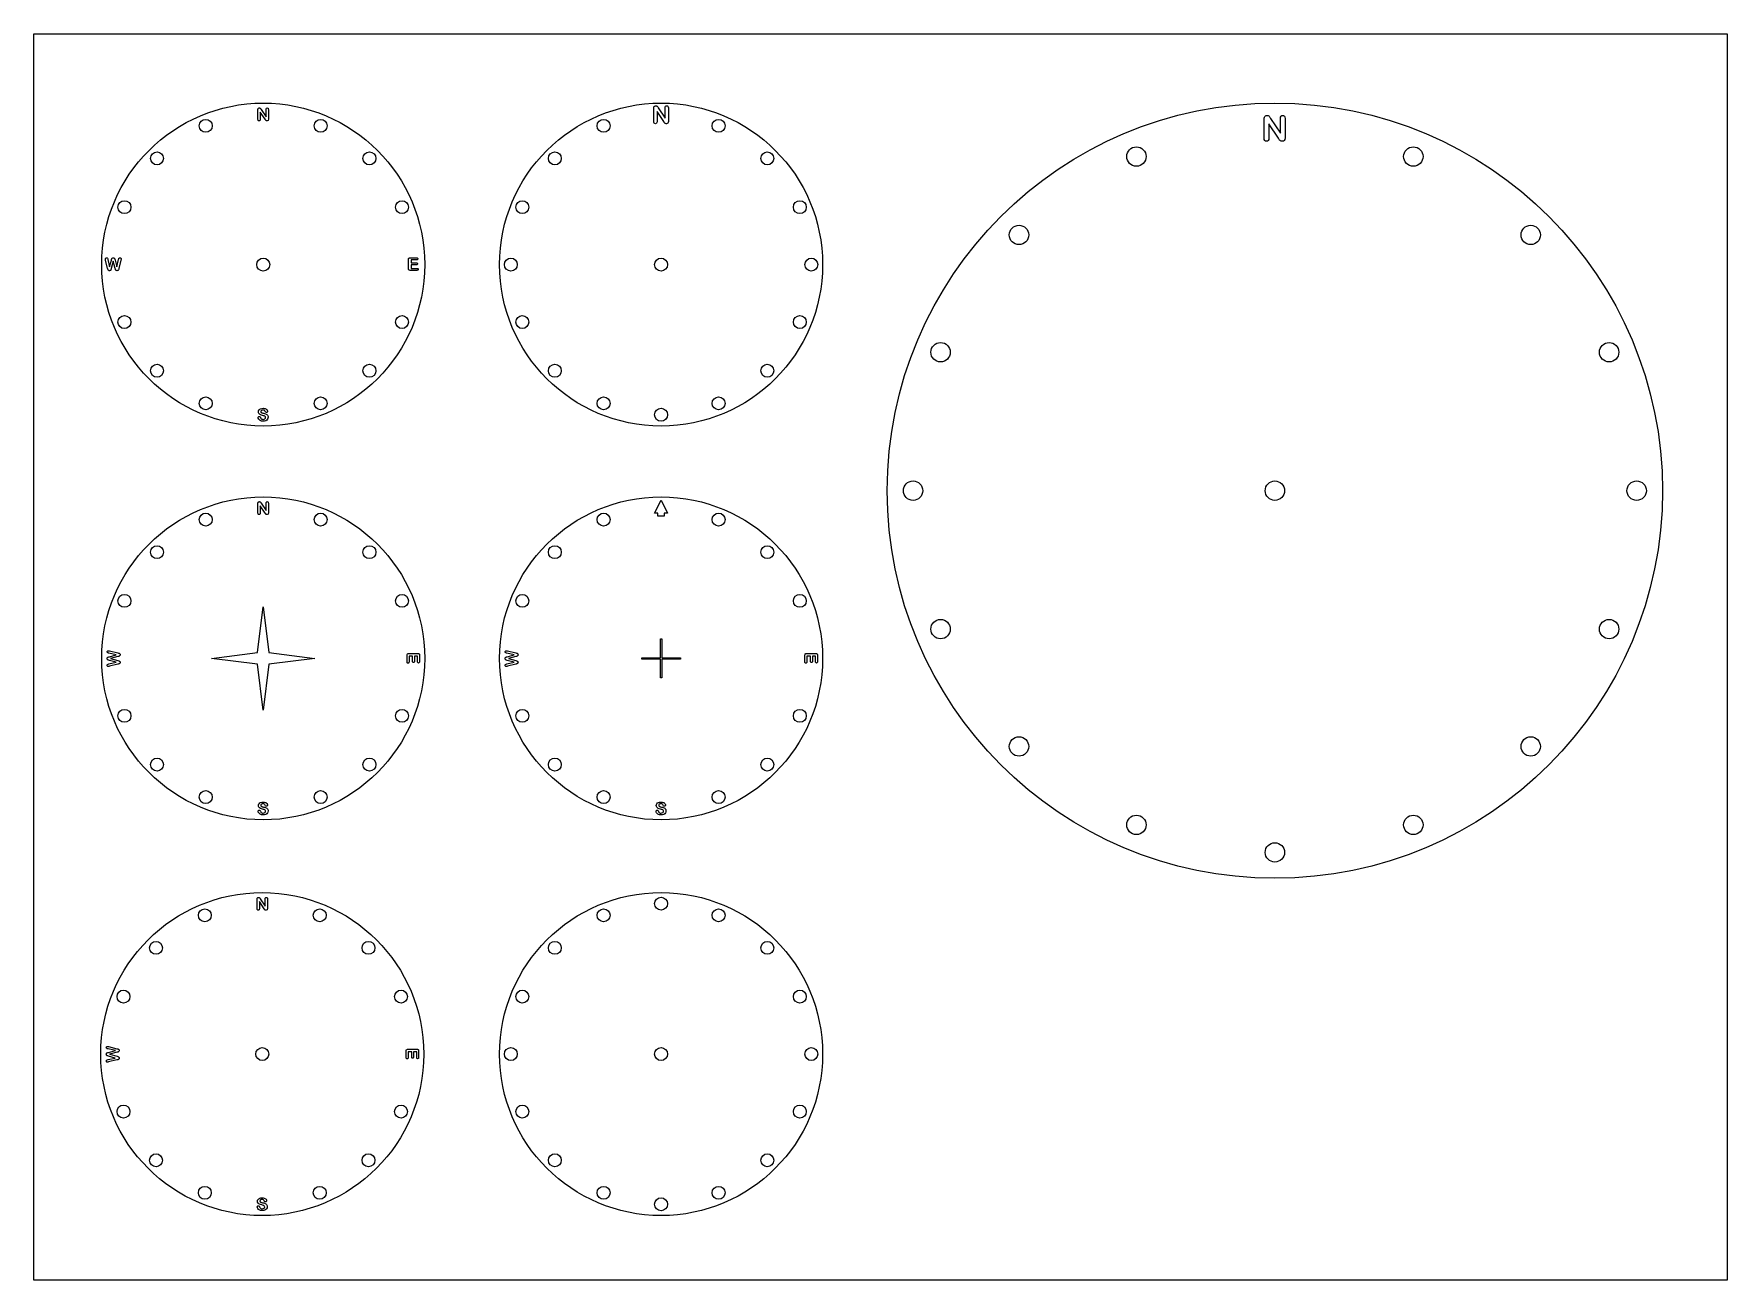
# Model space of a CAD drawing. Header units: millimetres. Extents: x 0 to 262, y -193 to 0.
import ezdxf

# ---------------------------------------------------------------- set-up
doc = ezdxf.new("R2010")
doc.units = ezdxf.units.MM
doc.header["$MEASUREMENT"] = 0
for name, color, linetype, lineweight in [('CADRE', 7, 'Continuous', 0), ('DECOUPE', 7, 'Continuous', 0), ('GRAVURE 0.2mm', 7, 'Continuous', 0)]:
    doc.layers.add(name, color=color, linetype=linetype, lineweight=lineweight)

msp = doc.modelspace()

# ---------------------------------------------------------------- linework, layer by layer
at = {"layer": 'CADRE', "color": 18, "lineweight": 9, "true_color": 0x000000}
msp.add_lwpolyline([(262.08, -192.94), (0, -192.94), (0, 0), (262.08, 0)], close=True, dxfattribs=at)
at = {"layer": 'DECOUPE', "color": 18, "lineweight": 9, "true_color": 0x000000}
for centre, radius in [((35.5, -35.72), 25), ((97.08, -35.72), 25), ((192.08, -70.72), 60), ((35.5, -96.68), 25), ((97.08, -96.68), 25), ((35.35, -157.94), 25), ((97.08, -157.94), 25)]:
    msp.add_circle(centre, radius, dxfattribs=at)
at = {"layer": 'GRAVURE 0.2mm', "color": 18, "lineweight": 9, "true_color": 0x000000}
for p, q in [((34.68, -13.24), (34.68, -11.75)), ((35.78, -13.23), (35.05, -12.11)), ((35.05, -12.11), (35.05, -13.24)), ((35.19, -11.7), (35.94, -12.84)), ((35.94, -12.84), (35.94, -11.69)), ((36.3, -11.69), (36.3, -13.21)), ((95.94, -13.6), (95.94, -11.52)), ((96.46, -12.02), (96.46, -13.6)), ((97.49, -13.59), (96.46, -12.02)), ((96.65, -11.45), (97.71, -13.04)), ((97.71, -13.04), (97.71, -11.43)), ((98.21, -11.43), (98.21, -13.56)), ((191.42, -13.1), (192.93, -15.38)), ((192.93, -15.38), (192.93, -13.08)), ((193.65, -13.08), (193.65, -16.12)), ((190.41, -16.18), (190.41, -13.2)), ((192.62, -16.17), (191.15, -13.91)), ((191.15, -13.91), (191.15, -16.18)), ((11.42, -36.32), (11.1, -35.02)), ((11.46, -34.93), (11.72, -36.06)), ((11.72, -36.06), (12, -35.01)), ((12.29, -35.17), (11.98, -36.33)), ((12.6, -36.33), (12.29, -35.17)), ((12.58, -35.01), (12.86, -36.06)), ((12.86, -36.06), (13.12, -34.93)), ((13.48, -35.02), (13.16, -36.32)), ((57.99, -36.37), (57.99, -34.92)), ((58.23, -34.68), (59.26, -34.68)), ((59.29, -36.61), (58.23, -36.61)), ((59.26, -34.98), (58.38, -34.98)), ((58.38, -34.98), (58.38, -35.46)), ((58.38, -35.46), (59.19, -35.46)), ((59.19, -35.75), (58.38, -35.75)), ((58.38, -35.75), (58.38, -36.3)), ((58.38, -36.3), (59.29, -36.3)), ((96.08, -74.18), (97.08, -72.18)), ((97.08, -72.18), (98.08, -74.18)), ((96.58, -74.18), (96.08, -74.18)), ((96.58, -74.68), (96.58, -74.18)), ((97.58, -74.68), (96.58, -74.68)), ((98.08, -74.18), (97.58, -74.18)), ((97.58, -74.18), (97.58, -74.68)), ((34.61, -95.79), (35.5, -88.68)), ((35.5, -88.68), (36.39, -95.79)), ((96.98, -96.58), (96.98, -93.68)), ((96.98, -93.68), (97.18, -93.68)), ((97.18, -93.68), (97.18, -96.58)), ((12.75, -96.14), (11.62, -95.89)), ((11.69, -96.42), (12.75, -96.14)), ((11.71, -95.52), (13.01, -95.85)), ((13.02, -96.4), (11.86, -96.71)), ((11.86, -96.71), (13.02, -97.03)), ((27.5, -96.68), (34.61, -95.79)), ((34.61, -97.57), (27.5, -96.68)), ((36.39, -95.79), (43.5, -96.68)), ((43.5, -96.68), (36.39, -97.57)), ((74.34, -96.14), (73.21, -95.89)), ((73.28, -96.42), (74.34, -96.14)), ((73.29, -95.52), (74.59, -95.85)), ((74.6, -96.4), (73.44, -96.71)), ((73.44, -96.71), (74.6, -97.03)), ((94.08, -96.68), (94.08, -96.58)), ((94.08, -96.58), (96.98, -96.58)), ((94.08, -96.78), (94.08, -96.68)), ((96.98, -96.78), (94.08, -96.78)), ((96.98, -99.68), (96.98, -96.78)), ((97.18, -96.58), (100.08, -96.58)), ((100.08, -96.78), (97.18, -96.78)), ((97.18, -96.78), (97.18, -99.68)), ((100.08, -96.58), (100.08, -96.78)), ((119.34, -97.24), (119.34, -96.18)), ((119.58, -95.94), (121.04, -95.94)), ((120.2, -96.33), (119.65, -96.33)), ((119.65, -96.33), (119.65, -97.24)), ((120.2, -97.14), (120.2, -96.33)), ((120.97, -96.33), (120.5, -96.33)), ((120.5, -96.33), (120.5, -97.14)), ((120.97, -97.21), (120.97, -96.33)), ((121.28, -96.18), (121.28, -97.21)), ((11.62, -97.54), (12.75, -97.29)), ((12.75, -97.29), (11.69, -97)), ((13, -97.58), (11.7, -97.9)), ((35.5, -104.68), (34.61, -97.57)), ((36.39, -97.57), (35.5, -104.68)), ((73.2, -97.54), (74.33, -97.29)), ((74.33, -97.29), (73.28, -97)), ((74.59, -97.58), (73.29, -97.9)), ((97.18, -99.68), (96.98, -99.68)), ((34.54, -135.46), (34.54, -133.97)), ((35.64, -135.45), (34.9, -134.32)), ((34.9, -134.32), (34.9, -135.46)), ((35.04, -133.92), (35.79, -135.06)), ((35.79, -135.06), (35.8, -133.91)), ((36.16, -133.91), (36.16, -135.43)), ((12.61, -157.4), (11.48, -157.15)), ((11.56, -156.78), (12.86, -157.11)), ((57.85, -157.2), (59.31, -157.2)), ((11.48, -158.8), (12.6, -158.55)), ((11.55, -157.69), (12.61, -157.4)), ((12.6, -158.55), (11.55, -158.27)), ((12.86, -158.84), (11.56, -159.16)), ((12.87, -157.66), (11.71, -157.97)), ((11.71, -157.97), (12.87, -158.29)), ((57.61, -158.5), (57.61, -157.44)), ((58.48, -157.59), (57.93, -157.59)), ((57.93, -157.59), (57.93, -158.5)), ((58.48, -158.4), (58.48, -157.59)), ((59.25, -157.59), (58.77, -157.59)), ((58.77, -157.59), (58.77, -158.4)), ((59.25, -158.47), (59.25, -157.59)), ((59.55, -157.44), (59.55, -158.47))]:
    msp.add_line(p, q, dxfattribs=at)
for centre, radius in [((26.6, -14.24), 1), ((44.39, -14.24), 1), ((88.18, -14.24), 1), ((105.98, -14.24), 1), ((19.06, -19.28), 1), ((51.94, -19.28), 1), ((80.64, -19.28), 1), ((113.52, -19.28), 1), ((170.65, -18.99), 1.5), ((213.51, -18.99), 1.5), ((14.02, -26.83), 1), ((56.98, -26.83), 1), ((75.6, -26.83), 1), ((118.56, -26.83), 1), ((152.48, -31.13), 1.5), ((231.68, -31.13), 1.5), ((35.5, -35.72), 1), ((73.83, -35.72), 1), ((97.08, -35.72), 1), ((120.33, -35.72), 1), ((14.02, -44.62), 1), ((56.98, -44.62), 1), ((75.6, -44.62), 1), ((118.56, -44.62), 1), ((140.34, -49.29), 1.5), ((243.82, -49.29), 1.5), ((19.06, -52.16), 1), ((51.94, -52.16), 1), ((80.64, -52.16), 1), ((113.52, -52.16), 1), ((26.6, -57.2), 1), ((44.39, -57.2), 1), ((88.18, -57.2), 1), ((105.98, -57.2), 1), ((97.08, -58.97), 1), ((136.08, -70.72), 1.5), ((192.08, -70.72), 1.5), ((248.08, -70.72), 1.5), ((26.6, -75.2), 1), ((44.39, -75.2), 1), ((88.18, -75.2), 1), ((105.98, -75.2), 1), ((19.06, -80.24), 1), ((51.94, -80.24), 1), ((80.64, -80.24), 1), ((113.52, -80.24), 1), ((14.02, -87.78), 1), ((56.98, -87.78), 1), ((75.6, -87.78), 1), ((118.56, -87.78), 1), ((140.34, -92.15), 1.5), ((243.82, -92.15), 1.5), ((14.02, -105.58), 1), ((56.98, -105.58), 1), ((75.6, -105.58), 1), ((118.56, -105.58), 1), ((152.48, -110.32), 1.5), ((231.68, -110.32), 1.5), ((19.06, -113.12), 1), ((51.94, -113.12), 1), ((80.64, -113.12), 1), ((113.52, -113.12), 1), ((26.6, -118.16), 1), ((44.39, -118.16), 1), ((88.18, -118.16), 1), ((105.98, -118.16), 1), ((170.65, -122.46), 1.5), ((213.51, -122.46), 1.5), ((192.08, -126.72), 1.5), ((97.08, -134.65), 1), ((26.46, -136.46), 1), ((44.25, -136.46), 1), ((88.18, -136.46), 1), ((105.98, -136.46), 1), ((18.91, -141.5), 1), ((51.79, -141.5), 1), ((80.64, -141.5), 1), ((113.52, -141.5), 1), ((13.87, -149.04), 1), ((56.83, -149.04), 1), ((75.6, -149.04), 1), ((118.56, -149.04), 1), ((35.35, -157.94), 1), ((73.83, -157.94), 1), ((97.08, -157.94), 1), ((120.33, -157.94), 1), ((13.87, -166.84), 1), ((56.83, -166.84), 1), ((75.6, -166.84), 1), ((118.56, -166.84), 1), ((18.91, -174.38), 1), ((51.79, -174.38), 1), ((80.64, -174.38), 1), ((113.52, -174.38), 1), ((26.46, -179.42), 1), ((44.25, -179.42), 1), ((88.18, -179.42), 1), ((97.08, -181.19), 1), ((105.98, -179.42), 1)]:
    msp.add_circle(centre, radius, dxfattribs=at)
for points in [[(34.68, -11.75), (34.68, -11.69), (34.69, -11.64), (34.7, -11.6)], [(34.7, -11.6), (34.72, -11.56), (34.75, -11.53), (34.79, -11.5)], [(34.79, -11.5), (34.82, -11.48), (34.87, -11.47), (34.91, -11.47)], [(34.91, -11.47), (34.95, -11.47), (34.98, -11.47), (35, -11.48)], [(35, -11.48), (35.03, -11.49), (35.05, -11.51), (35.07, -11.53)], [(35.07, -11.53), (35.09, -11.55), (35.11, -11.57), (35.12, -11.6)], [(35.12, -11.6), (35.14, -11.63), (35.17, -11.67), (35.19, -11.7)], [(35.94, -11.69), (35.94, -11.62), (35.96, -11.56), (35.99, -11.52)], [(35.99, -11.52), (36.02, -11.48), (36.06, -11.47), (36.12, -11.47)], [(36.12, -11.47), (36.17, -11.47), (36.22, -11.48), (36.25, -11.52)], [(36.25, -11.52), (36.28, -11.56), (36.3, -11.62), (36.3, -11.69)], [(95.94, -11.52), (95.94, -11.43), (95.95, -11.36), (95.97, -11.31)], [(95.97, -11.31), (96, -11.25), (96.04, -11.21), (96.09, -11.17)], [(96.09, -11.17), (96.14, -11.14), (96.2, -11.12), (96.27, -11.12)], [(96.27, -11.12), (96.31, -11.12), (96.36, -11.13), (96.39, -11.14)], [(96.39, -11.14), (96.43, -11.16), (96.46, -11.18), (96.48, -11.21)], [(96.48, -11.21), (96.51, -11.23), (96.54, -11.27), (96.56, -11.31)], [(96.56, -11.31), (96.59, -11.35), (96.62, -11.4), (96.65, -11.45)], [(97.71, -11.43), (97.71, -11.33), (97.73, -11.25), (97.77, -11.2)], [(97.77, -11.2), (97.82, -11.14), (97.88, -11.12), (97.96, -11.12)], [(97.96, -11.12), (98.03, -11.12), (98.1, -11.14), (98.14, -11.2)], [(98.14, -11.2), (98.19, -11.25), (98.21, -11.33), (98.21, -11.43)], [(190.41, -13.2), (190.41, -13.07), (190.43, -12.97), (190.46, -12.9)], [(190.46, -12.9), (190.49, -12.82), (190.54, -12.75), (190.62, -12.71)], [(190.62, -12.71), (190.7, -12.65), (190.78, -12.63), (190.87, -12.63)], [(190.87, -12.63), (190.94, -12.63), (191, -12.64), (191.05, -12.66)], [(191.05, -12.66), (191.1, -12.69), (191.15, -12.72), (191.18, -12.76)], [(191.18, -12.76), (191.22, -12.79), (191.26, -12.84), (191.3, -12.91)], [(191.3, -12.91), (191.34, -12.97), (191.38, -13.03), (191.42, -13.1)], [(192.93, -13.08), (192.93, -12.93), (192.96, -12.82), (193.03, -12.74)], [(193.03, -12.74), (193.09, -12.67), (193.18, -12.63), (193.29, -12.63)], [(193.29, -12.63), (193.4, -12.63), (193.49, -12.67), (193.55, -12.74)], [(193.55, -12.74), (193.62, -12.82), (193.65, -12.93), (193.65, -13.08)], [(34.73, -13.41), (34.7, -13.37), (34.68, -13.31), (34.68, -13.24)], [(34.86, -13.47), (34.81, -13.47), (34.76, -13.45), (34.73, -13.41)], [(35, -13.41), (34.96, -13.45), (34.92, -13.47), (34.86, -13.47)], [(35.05, -13.24), (35.05, -13.32), (35.03, -13.37), (35, -13.41)], [(35.85, -13.33), (35.82, -13.3), (35.8, -13.27), (35.78, -13.23)], [(35.91, -13.4), (35.89, -13.38), (35.87, -13.35), (35.85, -13.33)], [(35.99, -13.45), (35.97, -13.44), (35.94, -13.42), (35.91, -13.4)], [(36.09, -13.47), (36.05, -13.47), (36.02, -13.46), (35.99, -13.45)], [(36.3, -13.21), (36.3, -13.38), (36.23, -13.47), (36.09, -13.47)], [(96.01, -13.84), (95.97, -13.78), (95.94, -13.71), (95.94, -13.6)], [(96.2, -13.92), (96.12, -13.92), (96.06, -13.89), (96.01, -13.84)], [(96.39, -13.84), (96.34, -13.89), (96.28, -13.92), (96.2, -13.92)], [(96.46, -13.6), (96.46, -13.71), (96.43, -13.79), (96.39, -13.84)], [(97.58, -13.72), (97.55, -13.68), (97.52, -13.64), (97.49, -13.59)], [(97.67, -13.83), (97.64, -13.8), (97.6, -13.76), (97.58, -13.72)], [(97.78, -13.9), (97.74, -13.88), (97.71, -13.86), (97.67, -13.83)], [(97.91, -13.92), (97.87, -13.92), (97.82, -13.91), (97.78, -13.9)], [(98.21, -13.56), (98.21, -13.8), (98.11, -13.92), (97.91, -13.92)], [(190.51, -16.52), (190.45, -16.44), (190.41, -16.33), (190.41, -16.18)], [(190.78, -16.63), (190.67, -16.63), (190.58, -16.59), (190.51, -16.52)], [(191.04, -16.52), (190.98, -16.59), (190.89, -16.63), (190.78, -16.63)], [(191.15, -16.18), (191.15, -16.33), (191.11, -16.44), (191.04, -16.52)], [(192.74, -16.35), (192.7, -16.29), (192.66, -16.23), (192.62, -16.17)], [(192.88, -16.5), (192.83, -16.46), (192.79, -16.41), (192.74, -16.35)], [(193.04, -16.6), (192.98, -16.58), (192.93, -16.55), (192.88, -16.5)], [(193.23, -16.63), (193.16, -16.63), (193.1, -16.62), (193.04, -16.6)], [(193.65, -16.12), (193.65, -16.46), (193.51, -16.63), (193.23, -16.63)], [(11.07, -34.84), (11.07, -34.79), (11.09, -34.75), (11.12, -34.72)], [(11.1, -35.02), (11.08, -34.94), (11.07, -34.88), (11.07, -34.84)], [(11.12, -34.72), (11.16, -34.68), (11.2, -34.67), (11.25, -34.67)], [(11.25, -34.67), (11.33, -34.67), (11.37, -34.69), (11.4, -34.73)], [(11.4, -34.73), (11.42, -34.78), (11.44, -34.85), (11.46, -34.93)], [(11.45, -36.45), (11.44, -36.4), (11.43, -36.36), (11.42, -36.32)], [(11.5, -36.56), (11.48, -36.53), (11.47, -36.49), (11.45, -36.45)], [(11.58, -36.64), (11.55, -36.62), (11.52, -36.59), (11.5, -36.56)], [(11.7, -36.67), (11.65, -36.67), (11.61, -36.66), (11.58, -36.64)], [(11.84, -36.62), (11.8, -36.65), (11.76, -36.67), (11.7, -36.67)], [(11.92, -36.52), (11.9, -36.56), (11.88, -36.59), (11.84, -36.62)], [(11.98, -36.33), (11.95, -36.42), (11.93, -36.48), (11.92, -36.52)], [(12, -35.01), (12.02, -34.92), (12.04, -34.86), (12.06, -34.82)], [(12.06, -34.82), (12.07, -34.78), (12.1, -34.74), (12.14, -34.71)], [(12.14, -34.71), (12.18, -34.68), (12.23, -34.67), (12.29, -34.67)], [(12.29, -34.67), (12.36, -34.67), (12.41, -34.68), (12.45, -34.71)], [(12.45, -34.71), (12.48, -34.75), (12.51, -34.78), (12.52, -34.82)], [(12.52, -34.82), (12.54, -34.86), (12.55, -34.92), (12.58, -35.01)], [(12.66, -36.52), (12.65, -36.48), (12.63, -36.42), (12.6, -36.33)], [(12.74, -36.62), (12.7, -36.59), (12.68, -36.56), (12.66, -36.52)], [(12.88, -36.67), (12.82, -36.67), (12.78, -36.65), (12.74, -36.62)], [(13.03, -36.62), (13, -36.65), (12.95, -36.67), (12.88, -36.67)], [(13.1, -36.51), (13.09, -36.55), (13.06, -36.59), (13.03, -36.62)], [(13.16, -36.32), (13.14, -36.41), (13.12, -36.47), (13.1, -36.51)], [(13.12, -34.93), (13.13, -34.87), (13.14, -34.83), (13.15, -34.79)], [(13.15, -34.79), (13.16, -34.76), (13.18, -34.73), (13.21, -34.71)], [(13.21, -34.71), (13.24, -34.68), (13.28, -34.67), (13.33, -34.67)], [(13.33, -34.67), (13.38, -34.67), (13.42, -34.68), (13.46, -34.72)], [(13.46, -34.72), (13.49, -34.75), (13.51, -34.79), (13.51, -34.84)], [(13.51, -34.84), (13.51, -34.88), (13.5, -34.94), (13.48, -35.02)], [(57.99, -34.92), (57.99, -34.86), (57.99, -34.82), (58.01, -34.78)], [(58.04, -36.56), (58, -36.52), (57.99, -36.46), (57.99, -36.37)], [(58.01, -34.78), (58.03, -34.75), (58.05, -34.72), (58.09, -34.71)], [(58.23, -36.61), (58.14, -36.61), (58.08, -36.6), (58.04, -36.56)], [(58.09, -34.71), (58.13, -34.69), (58.17, -34.68), (58.23, -34.68)], [(59.19, -35.46), (59.25, -35.46), (59.29, -35.47), (59.32, -35.5)], [(59.33, -35.71), (59.3, -35.74), (59.25, -35.75), (59.19, -35.75)], [(59.26, -34.68), (59.32, -34.68), (59.37, -34.69), (59.4, -34.72)], [(59.4, -34.94), (59.37, -34.97), (59.32, -34.98), (59.26, -34.98)], [(59.29, -36.3), (59.35, -36.3), (59.4, -36.32), (59.43, -36.35)], [(59.43, -36.57), (59.4, -36.6), (59.35, -36.61), (59.29, -36.61)], [(59.32, -35.5), (59.35, -35.52), (59.37, -35.56), (59.37, -35.6)], [(59.37, -35.6), (59.37, -35.65), (59.35, -35.68), (59.33, -35.71)], [(59.4, -34.72), (59.43, -34.75), (59.45, -34.79), (59.45, -34.83)], [(59.45, -34.83), (59.45, -34.88), (59.43, -34.91), (59.4, -34.94)], [(59.43, -36.35), (59.46, -36.37), (59.48, -36.41), (59.48, -36.46)], [(59.48, -36.46), (59.48, -36.51), (59.46, -36.54), (59.43, -36.57)], [(34.72, -59.4), (34.72, -59.35), (34.74, -59.31), (34.77, -59.28)], [(34.8, -59.65), (34.75, -59.56), (34.72, -59.48), (34.72, -59.4)], [(34.76, -58.51), (34.76, -58.4), (34.79, -58.31), (34.85, -58.22)], [(34.84, -58.79), (34.79, -58.71), (34.76, -58.62), (34.76, -58.51)], [(34.77, -59.28), (34.8, -59.24), (34.85, -59.22), (34.9, -59.22)], [(35.02, -59.86), (34.93, -59.81), (34.86, -59.74), (34.8, -59.65)], [(35.06, -58.97), (34.97, -58.92), (34.9, -58.86), (34.84, -58.79)], [(34.85, -58.22), (34.9, -58.14), (34.99, -58.08), (35.1, -58.03)], [(34.9, -59.22), (34.94, -59.22), (34.97, -59.24), (35, -59.26)], [(35, -59.26), (35.03, -59.29), (35.06, -59.33), (35.08, -59.38)], [(35.49, -59.97), (35.3, -59.97), (35.14, -59.93), (35.02, -59.86)], [(35.41, -59.08), (35.27, -59.05), (35.16, -59.01), (35.06, -58.97)], [(35.08, -59.38), (35.1, -59.44), (35.13, -59.49), (35.15, -59.54)], [(35.1, -58.03), (35.21, -57.99), (35.34, -57.97), (35.49, -57.97)], [(35.21, -58.31), (35.15, -58.36), (35.12, -58.41), (35.12, -58.47)], [(35.12, -58.47), (35.12, -58.51), (35.13, -58.54), (35.15, -58.57)], [(35.15, -58.57), (35.17, -58.6), (35.2, -58.62), (35.24, -58.64)], [(35.15, -59.54), (35.18, -59.58), (35.22, -59.61), (35.28, -59.64)], [(35.46, -58.24), (35.36, -58.24), (35.28, -58.27), (35.21, -58.31)], [(35.24, -58.64), (35.28, -58.66), (35.31, -58.68), (35.35, -58.69)], [(35.28, -59.64), (35.33, -59.66), (35.4, -59.68), (35.48, -59.68)], [(35.35, -58.69), (35.39, -58.7), (35.45, -58.72), (35.54, -58.74)], [(35.66, -59.15), (35.6, -59.13), (35.52, -59.1), (35.41, -59.08)], [(35.7, -58.31), (35.65, -58.26), (35.57, -58.24), (35.46, -58.24)], [(35.48, -59.68), (35.6, -59.68), (35.69, -59.65), (35.76, -59.6)], [(35.49, -57.97), (35.6, -57.97), (35.71, -57.98), (35.79, -58.01)], [(35.9, -59.89), (35.79, -59.94), (35.65, -59.97), (35.49, -59.97)], [(35.54, -58.74), (35.65, -58.77), (35.75, -58.79), (35.84, -58.83)], [(35.81, -59.24), (35.77, -59.2), (35.72, -59.17), (35.66, -59.15)], [(35.82, -58.48), (35.79, -58.4), (35.75, -58.35), (35.7, -58.31)], [(35.76, -59.6), (35.84, -59.54), (35.87, -59.48), (35.87, -59.39)], [(35.79, -58.01), (35.88, -58.04), (35.95, -58.08), (36.01, -58.13)], [(35.87, -59.39), (35.87, -59.33), (35.85, -59.28), (35.81, -59.24)], [(35.9, -58.59), (35.88, -58.56), (35.85, -58.53), (35.82, -58.48)], [(35.84, -58.83), (35.92, -58.86), (36, -58.89), (36.06, -58.94)], [(36, -58.62), (35.96, -58.62), (35.92, -58.61), (35.9, -58.59)], [(36.17, -59.67), (36.11, -59.76), (36.02, -59.83), (35.9, -59.89)], [(36.12, -58.56), (36.09, -58.6), (36.05, -58.62), (36, -58.62)], [(36.01, -58.13), (36.07, -58.18), (36.11, -58.23), (36.13, -58.28)], [(36.06, -58.94), (36.12, -58.98), (36.17, -59.04), (36.21, -59.11)], [(36.17, -58.44), (36.17, -58.48), (36.16, -58.53), (36.12, -58.56)], [(36.13, -58.28), (36.16, -58.33), (36.17, -58.39), (36.17, -58.44)], [(36.26, -59.35), (36.26, -59.47), (36.23, -59.57), (36.17, -59.67)], [(36.21, -59.11), (36.24, -59.17), (36.26, -59.25), (36.26, -59.35)], [(11.39, -95.79), (11.37, -95.77), (11.35, -95.73), (11.35, -95.68)], [(11.35, -96.71), (11.35, -96.64), (11.37, -96.59), (11.4, -96.56)], [(11.4, -96.87), (11.37, -96.83), (11.35, -96.78), (11.35, -96.71)], [(11.35, -95.68), (11.35, -95.63), (11.37, -95.58), (11.41, -95.55)], [(11.48, -95.85), (11.45, -95.84), (11.42, -95.82), (11.39, -95.79)], [(11.4, -96.56), (11.43, -96.52), (11.47, -96.5), (11.51, -96.48)], [(11.51, -96.95), (11.47, -96.93), (11.43, -96.9), (11.4, -96.87)], [(11.41, -95.55), (11.44, -95.51), (11.48, -95.49), (11.53, -95.49)], [(11.62, -95.89), (11.56, -95.87), (11.52, -95.86), (11.48, -95.85)], [(11.51, -96.48), (11.54, -96.47), (11.61, -96.45), (11.69, -96.42)], [(11.69, -97), (11.61, -96.98), (11.55, -96.96), (11.51, -96.95)], [(11.53, -95.49), (11.57, -95.49), (11.63, -95.5), (11.71, -95.52)], [(13.01, -95.85), (13.1, -95.87), (13.16, -95.89), (13.2, -95.9)], [(13.21, -96.34), (13.17, -96.36), (13.11, -96.38), (13.02, -96.4)], [(13.2, -95.9), (13.24, -95.92), (13.28, -95.94), (13.31, -95.98)], [(13.31, -96.27), (13.28, -96.3), (13.25, -96.33), (13.21, -96.34)], [(13.31, -95.98), (13.34, -96.01), (13.35, -96.06), (13.35, -96.12)], [(13.35, -96.12), (13.35, -96.18), (13.34, -96.23), (13.31, -96.27)], [(72.94, -95.68), (72.94, -95.63), (72.96, -95.58), (72.99, -95.55)], [(72.98, -95.79), (72.95, -95.77), (72.94, -95.73), (72.94, -95.68)], [(72.94, -96.71), (72.94, -96.64), (72.95, -96.59), (72.99, -96.56)], [(72.98, -96.87), (72.95, -96.83), (72.94, -96.78), (72.94, -96.71)], [(73.07, -95.85), (73.03, -95.84), (73, -95.82), (72.98, -95.79)], [(73.09, -96.95), (73.05, -96.93), (73.01, -96.9), (72.98, -96.87)], [(72.99, -95.55), (73.02, -95.51), (73.07, -95.49), (73.12, -95.49)], [(72.99, -96.56), (73.02, -96.52), (73.05, -96.5), (73.09, -96.48)], [(73.21, -95.89), (73.15, -95.87), (73.1, -95.86), (73.07, -95.85)], [(73.09, -96.48), (73.13, -96.47), (73.19, -96.45), (73.28, -96.42)], [(73.28, -97), (73.2, -96.98), (73.13, -96.96), (73.09, -96.95)], [(73.12, -95.49), (73.15, -95.49), (73.21, -95.5), (73.29, -95.52)], [(74.59, -95.85), (74.68, -95.87), (74.74, -95.89), (74.79, -95.9)], [(74.79, -96.34), (74.75, -96.36), (74.69, -96.38), (74.6, -96.4)], [(74.79, -95.9), (74.83, -95.92), (74.86, -95.94), (74.89, -95.98)], [(74.89, -96.27), (74.86, -96.3), (74.83, -96.33), (74.79, -96.34)], [(74.89, -95.98), (74.92, -96.01), (74.94, -96.06), (74.94, -96.12)], [(74.94, -96.12), (74.94, -96.18), (74.92, -96.23), (74.89, -96.27)], [(119.34, -96.18), (119.34, -96.09), (119.36, -96.03), (119.4, -95.99)], [(119.4, -95.99), (119.44, -95.96), (119.5, -95.94), (119.58, -95.94)], [(121.04, -95.94), (121.09, -95.94), (121.14, -95.95), (121.17, -95.96)], [(121.17, -95.96), (121.21, -95.98), (121.24, -96.01), (121.25, -96.04)], [(121.25, -96.04), (121.27, -96.08), (121.28, -96.12), (121.28, -96.18)], [(11.35, -97.75), (11.35, -97.68), (11.37, -97.63), (11.42, -97.61)], [(11.4, -97.88), (11.37, -97.84), (11.35, -97.8), (11.35, -97.75)], [(11.53, -97.93), (11.48, -97.93), (11.44, -97.91), (11.4, -97.88)], [(11.42, -97.61), (11.47, -97.58), (11.53, -97.56), (11.62, -97.54)], [(11.7, -97.9), (11.63, -97.92), (11.57, -97.93), (11.53, -97.93)], [(13.13, -97.55), (13.09, -97.56), (13.04, -97.57), (13, -97.58)], [(13.02, -97.03), (13.1, -97.05), (13.17, -97.07), (13.2, -97.09)], [(13.25, -97.5), (13.22, -97.52), (13.18, -97.54), (13.13, -97.55)], [(13.2, -97.09), (13.24, -97.1), (13.28, -97.13), (13.31, -97.16)], [(13.32, -97.43), (13.31, -97.46), (13.28, -97.48), (13.25, -97.5)], [(13.31, -97.16), (13.34, -97.2), (13.35, -97.25), (13.35, -97.31)], [(13.35, -97.31), (13.35, -97.36), (13.34, -97.4), (13.32, -97.43)], [(72.94, -97.75), (72.94, -97.68), (72.96, -97.63), (73, -97.61)], [(72.99, -97.88), (72.95, -97.84), (72.94, -97.8), (72.94, -97.75)], [(73.11, -97.93), (73.06, -97.93), (73.02, -97.91), (72.99, -97.88)], [(73, -97.61), (73.05, -97.58), (73.12, -97.56), (73.2, -97.54)], [(73.29, -97.9), (73.21, -97.92), (73.15, -97.93), (73.11, -97.93)], [(74.72, -97.55), (74.67, -97.56), (74.63, -97.57), (74.59, -97.58)], [(74.6, -97.03), (74.69, -97.05), (74.75, -97.07), (74.79, -97.09)], [(74.83, -97.5), (74.8, -97.52), (74.76, -97.54), (74.72, -97.55)], [(74.79, -97.09), (74.83, -97.1), (74.86, -97.13), (74.89, -97.16)], [(74.91, -97.43), (74.89, -97.46), (74.87, -97.48), (74.83, -97.5)], [(74.89, -97.16), (74.92, -97.2), (74.94, -97.25), (74.94, -97.31)], [(74.94, -97.31), (74.94, -97.36), (74.93, -97.4), (74.91, -97.43)], [(119.38, -97.38), (119.36, -97.35), (119.34, -97.3), (119.34, -97.24)], [(119.5, -97.43), (119.45, -97.43), (119.41, -97.41), (119.38, -97.38)], [(119.61, -97.38), (119.58, -97.41), (119.54, -97.43), (119.5, -97.43)], [(119.65, -97.24), (119.65, -97.3), (119.64, -97.35), (119.61, -97.38)], [(120.24, -97.28), (120.22, -97.25), (120.2, -97.2), (120.2, -97.14)], [(120.35, -97.32), (120.31, -97.32), (120.27, -97.31), (120.24, -97.28)], [(120.46, -97.28), (120.43, -97.31), (120.4, -97.32), (120.35, -97.32)], [(120.5, -97.14), (120.5, -97.2), (120.49, -97.25), (120.46, -97.28)], [(121.01, -97.35), (120.99, -97.32), (120.97, -97.28), (120.97, -97.21)], [(121.13, -97.4), (121.08, -97.4), (121.04, -97.38), (121.01, -97.35)], [(121.23, -97.35), (121.21, -97.38), (121.17, -97.4), (121.13, -97.4)], [(121.28, -97.21), (121.28, -97.28), (121.26, -97.32), (121.23, -97.35)], [(34.72, -120.35), (34.72, -120.3), (34.74, -120.26), (34.77, -120.23)], [(34.8, -120.61), (34.75, -120.52), (34.72, -120.43), (34.72, -120.35)], [(34.76, -119.46), (34.76, -119.36), (34.79, -119.26), (34.85, -119.18)], [(34.84, -119.74), (34.79, -119.67), (34.76, -119.57), (34.76, -119.46)], [(34.77, -120.23), (34.8, -120.2), (34.85, -120.18), (34.9, -120.18)], [(35.06, -119.92), (34.97, -119.88), (34.9, -119.82), (34.84, -119.74)], [(34.85, -119.18), (34.9, -119.1), (34.99, -119.03), (35.1, -118.99)], [(34.9, -120.18), (34.94, -120.18), (34.97, -120.19), (35, -120.22)], [(35, -120.22), (35.03, -120.25), (35.06, -120.28), (35.08, -120.34)], [(35.41, -120.03), (35.27, -120), (35.16, -119.96), (35.06, -119.92)], [(35.08, -120.34), (35.1, -120.4), (35.13, -120.45), (35.15, -120.49)], [(35.1, -118.99), (35.21, -118.94), (35.34, -118.92), (35.49, -118.92)], [(35.21, -119.27), (35.15, -119.31), (35.12, -119.36), (35.12, -119.43)], [(35.12, -119.43), (35.12, -119.46), (35.13, -119.5), (35.15, -119.53)], [(35.15, -119.53), (35.17, -119.55), (35.2, -119.58), (35.24, -119.6)], [(35.15, -120.49), (35.18, -120.53), (35.22, -120.57), (35.28, -120.59)], [(35.46, -119.2), (35.36, -119.2), (35.28, -119.22), (35.21, -119.27)], [(35.24, -119.6), (35.28, -119.62), (35.31, -119.63), (35.35, -119.65)], [(35.35, -119.65), (35.39, -119.66), (35.45, -119.67), (35.54, -119.7)], [(35.66, -120.1), (35.6, -120.08), (35.52, -120.06), (35.41, -120.03)], [(35.7, -119.26), (35.65, -119.22), (35.57, -119.2), (35.46, -119.2)], [(35.48, -120.63), (35.6, -120.63), (35.69, -120.61), (35.76, -120.55)], [(35.49, -118.92), (35.6, -118.92), (35.71, -118.94), (35.79, -118.97)], [(35.54, -119.7), (35.65, -119.72), (35.75, -119.75), (35.84, -119.78)], [(35.81, -120.19), (35.77, -120.15), (35.72, -120.12), (35.66, -120.1)], [(35.82, -119.43), (35.79, -119.36), (35.75, -119.3), (35.7, -119.26)], [(35.76, -120.55), (35.84, -120.5), (35.87, -120.43), (35.87, -120.35)], [(35.79, -118.97), (35.88, -118.99), (35.95, -119.03), (36.01, -119.08)], [(35.87, -120.35), (35.87, -120.29), (35.85, -120.23), (35.81, -120.19)], [(35.9, -119.54), (35.88, -119.52), (35.85, -119.48), (35.82, -119.43)], [(35.84, -119.78), (35.92, -119.81), (36, -119.85), (36.06, -119.89)], [(36, -119.58), (35.96, -119.58), (35.92, -119.56), (35.9, -119.54)], [(36.12, -119.52), (36.09, -119.56), (36.05, -119.58), (36, -119.58)], [(36.01, -119.08), (36.07, -119.13), (36.11, -119.18), (36.13, -119.24)], [(36.06, -119.89), (36.12, -119.94), (36.17, -119.99), (36.21, -120.06)], [(36.17, -119.39), (36.17, -119.44), (36.16, -119.48), (36.12, -119.52)], [(36.13, -119.24), (36.16, -119.29), (36.17, -119.34), (36.17, -119.39)], [(36.26, -120.31), (36.26, -120.42), (36.23, -120.53), (36.17, -120.62)], [(36.21, -120.06), (36.24, -120.13), (36.26, -120.21), (36.26, -120.31)], [(96.31, -120.35), (96.31, -120.3), (96.32, -120.26), (96.35, -120.23)], [(96.39, -120.61), (96.33, -120.52), (96.31, -120.43), (96.31, -120.35)], [(96.34, -119.46), (96.34, -119.36), (96.37, -119.26), (96.43, -119.18)], [(96.42, -119.74), (96.37, -119.67), (96.34, -119.57), (96.34, -119.46)], [(96.35, -120.23), (96.39, -120.2), (96.43, -120.18), (96.48, -120.18)], [(96.65, -119.92), (96.55, -119.88), (96.48, -119.82), (96.42, -119.74)], [(96.43, -119.18), (96.49, -119.1), (96.57, -119.03), (96.68, -118.99)], [(96.48, -120.18), (96.52, -120.18), (96.56, -120.19), (96.59, -120.22)], [(96.59, -120.22), (96.61, -120.25), (96.64, -120.28), (96.66, -120.34)], [(97, -120.03), (96.86, -120), (96.74, -119.96), (96.65, -119.92)], [(96.66, -120.34), (96.68, -120.4), (96.71, -120.45), (96.74, -120.49)], [(96.68, -118.99), (96.79, -118.94), (96.92, -118.92), (97.07, -118.92)], [(96.8, -119.27), (96.74, -119.31), (96.71, -119.36), (96.71, -119.43)], [(96.71, -119.43), (96.71, -119.46), (96.72, -119.5), (96.74, -119.53)], [(96.74, -119.53), (96.76, -119.55), (96.79, -119.58), (96.82, -119.6)], [(96.74, -120.49), (96.77, -120.53), (96.81, -120.57), (96.86, -120.59)], [(97.04, -119.2), (96.94, -119.2), (96.86, -119.22), (96.8, -119.27)], [(96.82, -119.6), (96.86, -119.62), (96.9, -119.63), (96.94, -119.65)], [(96.94, -119.65), (96.97, -119.66), (97.04, -119.67), (97.12, -119.7)], [(97.25, -120.1), (97.18, -120.08), (97.1, -120.06), (97, -120.03)], [(97.28, -119.26), (97.23, -119.22), (97.15, -119.2), (97.04, -119.2)], [(97.06, -120.63), (97.18, -120.63), (97.27, -120.61), (97.35, -120.55)], [(97.07, -118.92), (97.19, -118.92), (97.29, -118.94), (97.38, -118.97)], [(97.12, -119.7), (97.23, -119.72), (97.33, -119.75), (97.42, -119.78)], [(97.4, -120.19), (97.36, -120.15), (97.31, -120.12), (97.25, -120.1)], [(97.41, -119.43), (97.37, -119.36), (97.33, -119.3), (97.28, -119.26)], [(97.35, -120.55), (97.42, -120.5), (97.46, -120.43), (97.46, -120.35)], [(97.38, -118.97), (97.46, -118.99), (97.54, -119.03), (97.59, -119.08)], [(97.46, -120.35), (97.46, -120.29), (97.44, -120.23), (97.4, -120.19)], [(97.48, -119.54), (97.46, -119.52), (97.43, -119.48), (97.41, -119.43)], [(97.42, -119.78), (97.51, -119.81), (97.58, -119.85), (97.64, -119.89)], [(97.59, -119.58), (97.54, -119.58), (97.51, -119.56), (97.48, -119.54)], [(97.59, -119.08), (97.65, -119.13), (97.69, -119.18), (97.72, -119.24)], [(97.71, -119.52), (97.68, -119.56), (97.63, -119.58), (97.59, -119.58)], [(97.64, -119.89), (97.71, -119.94), (97.76, -119.99), (97.79, -120.06)], [(97.76, -119.39), (97.76, -119.44), (97.74, -119.48), (97.71, -119.52)], [(97.72, -119.24), (97.75, -119.29), (97.76, -119.34), (97.76, -119.39)], [(97.84, -120.31), (97.84, -120.42), (97.81, -120.53), (97.75, -120.62)], [(97.79, -120.06), (97.83, -120.13), (97.84, -120.21), (97.84, -120.31)], [(35.02, -120.81), (34.93, -120.76), (34.86, -120.69), (34.8, -120.61)], [(35.49, -120.92), (35.3, -120.92), (35.14, -120.88), (35.02, -120.81)], [(35.28, -120.59), (35.33, -120.62), (35.4, -120.63), (35.48, -120.63)], [(35.9, -120.84), (35.79, -120.89), (35.65, -120.92), (35.49, -120.92)], [(36.17, -120.62), (36.11, -120.72), (36.02, -120.79), (35.9, -120.84)], [(96.6, -120.81), (96.51, -120.76), (96.44, -120.69), (96.39, -120.61)], [(97.07, -120.92), (96.88, -120.92), (96.73, -120.88), (96.6, -120.81)], [(96.86, -120.59), (96.91, -120.62), (96.98, -120.63), (97.06, -120.63)], [(97.49, -120.84), (97.37, -120.89), (97.23, -120.92), (97.07, -120.92)], [(97.75, -120.62), (97.69, -120.72), (97.6, -120.79), (97.49, -120.84)], [(34.54, -133.97), (34.54, -133.9), (34.54, -133.85), (34.56, -133.82)], [(34.59, -135.63), (34.55, -135.59), (34.54, -135.53), (34.54, -135.46)], [(34.56, -133.82), (34.57, -133.78), (34.6, -133.74), (34.64, -133.72)], [(34.72, -135.68), (34.66, -135.68), (34.62, -135.66), (34.59, -135.63)], [(34.64, -133.72), (34.68, -133.69), (34.72, -133.68), (34.77, -133.68)], [(34.85, -135.63), (34.82, -135.66), (34.77, -135.68), (34.72, -135.68)], [(34.77, -133.68), (34.8, -133.68), (34.83, -133.69), (34.86, -133.7)], [(34.9, -135.46), (34.9, -135.53), (34.89, -135.59), (34.85, -135.63)], [(34.86, -133.7), (34.88, -133.71), (34.9, -133.73), (34.92, -133.75)], [(34.92, -133.75), (34.94, -133.76), (34.96, -133.79), (34.98, -133.82)], [(34.98, -133.82), (35, -133.85), (35.02, -133.88), (35.04, -133.92)], [(35.7, -135.54), (35.68, -135.51), (35.66, -135.48), (35.64, -135.45)], [(35.77, -135.62), (35.75, -135.6), (35.72, -135.57), (35.7, -135.54)], [(35.85, -135.67), (35.82, -135.66), (35.79, -135.64), (35.77, -135.62)], [(35.8, -133.91), (35.8, -133.83), (35.81, -133.78), (35.84, -133.74)], [(35.84, -133.74), (35.88, -133.7), (35.92, -133.68), (35.97, -133.68)], [(35.94, -135.68), (35.91, -135.68), (35.88, -135.68), (35.85, -135.67)], [(36.16, -135.43), (36.16, -135.6), (36.08, -135.68), (35.94, -135.68)], [(35.97, -133.68), (36.03, -133.68), (36.07, -133.7), (36.11, -133.74)], [(36.11, -133.74), (36.14, -133.78), (36.16, -133.83), (36.16, -133.91)], [(11.21, -156.94), (11.21, -156.89), (11.23, -156.84), (11.26, -156.81)], [(11.25, -157.05), (11.22, -157.03), (11.21, -156.99), (11.21, -156.94)], [(11.34, -157.11), (11.31, -157.1), (11.28, -157.08), (11.25, -157.05)], [(11.26, -156.81), (11.3, -156.77), (11.34, -156.75), (11.39, -156.75)], [(11.48, -157.15), (11.42, -157.13), (11.37, -157.12), (11.34, -157.11)], [(11.39, -156.75), (11.42, -156.75), (11.48, -156.76), (11.56, -156.78)], [(12.86, -157.11), (12.95, -157.13), (13.02, -157.15), (13.06, -157.16)], [(13.06, -157.16), (13.1, -157.18), (13.13, -157.2), (13.16, -157.24)], [(13.16, -157.24), (13.19, -157.27), (13.21, -157.32), (13.21, -157.38)], [(57.67, -157.25), (57.71, -157.22), (57.77, -157.2), (57.85, -157.2)], [(59.31, -157.2), (59.37, -157.2), (59.41, -157.21), (59.45, -157.22)], [(59.45, -157.22), (59.48, -157.24), (59.51, -157.27), (59.52, -157.3)], [(11.21, -157.97), (11.21, -157.91), (11.23, -157.85), (11.26, -157.82)], [(11.25, -158.13), (11.22, -158.09), (11.21, -158.04), (11.21, -157.97)], [(11.21, -159.01), (11.21, -158.94), (11.23, -158.89), (11.28, -158.87)], [(11.26, -159.14), (11.22, -159.11), (11.21, -159.06), (11.21, -159.01)], [(11.36, -158.21), (11.32, -158.19), (11.29, -158.16), (11.25, -158.13)], [(11.26, -157.82), (11.29, -157.78), (11.32, -157.76), (11.36, -157.74)], [(11.38, -159.19), (11.33, -159.19), (11.29, -159.18), (11.26, -159.14)], [(11.28, -158.87), (11.32, -158.84), (11.39, -158.82), (11.48, -158.8)], [(11.36, -157.74), (11.4, -157.73), (11.46, -157.71), (11.55, -157.69)], [(11.55, -158.27), (11.47, -158.24), (11.41, -158.22), (11.36, -158.21)], [(11.56, -159.16), (11.48, -159.18), (11.42, -159.19), (11.38, -159.19)], [(12.99, -158.81), (12.94, -158.82), (12.9, -158.84), (12.86, -158.84)], [(13.06, -157.6), (13.03, -157.62), (12.96, -157.64), (12.87, -157.66)], [(12.87, -158.29), (12.96, -158.32), (13.02, -158.34), (13.06, -158.35)], [(13.1, -158.76), (13.07, -158.78), (13.03, -158.8), (12.99, -158.81)], [(13.16, -157.53), (13.13, -157.56), (13.1, -157.59), (13.06, -157.6)], [(13.06, -158.35), (13.1, -158.36), (13.13, -158.39), (13.16, -158.43)], [(13.18, -158.69), (13.16, -158.72), (13.14, -158.75), (13.1, -158.76)], [(13.21, -157.38), (13.21, -157.44), (13.19, -157.49), (13.16, -157.53)], [(13.16, -158.43), (13.19, -158.46), (13.21, -158.51), (13.21, -158.57)], [(13.21, -158.57), (13.21, -158.62), (13.2, -158.66), (13.18, -158.69)], [(57.61, -157.44), (57.61, -157.35), (57.63, -157.29), (57.67, -157.25)], [(57.66, -158.64), (57.63, -158.61), (57.61, -158.56), (57.61, -158.5)], [(57.77, -158.69), (57.72, -158.69), (57.68, -158.67), (57.66, -158.64)], [(57.88, -158.64), (57.85, -158.67), (57.82, -158.69), (57.77, -158.69)], [(57.93, -158.5), (57.93, -158.56), (57.91, -158.61), (57.88, -158.64)], [(58.52, -158.54), (58.49, -158.51), (58.48, -158.46), (58.48, -158.4)], [(58.62, -158.58), (58.58, -158.58), (58.54, -158.57), (58.52, -158.54)], [(58.73, -158.54), (58.7, -158.57), (58.67, -158.58), (58.62, -158.58)], [(58.77, -158.4), (58.77, -158.46), (58.76, -158.51), (58.73, -158.54)], [(59.29, -158.61), (59.26, -158.58), (59.25, -158.54), (59.25, -158.47)], [(59.4, -158.66), (59.35, -158.66), (59.31, -158.64), (59.29, -158.61)], [(59.51, -158.61), (59.48, -158.64), (59.44, -158.66), (59.4, -158.66)], [(59.55, -158.47), (59.55, -158.54), (59.53, -158.58), (59.51, -158.61)], [(59.52, -157.3), (59.54, -157.34), (59.55, -157.38), (59.55, -157.44)], [(34.61, -180.72), (34.61, -180.62), (34.64, -180.52), (34.7, -180.44)], [(34.7, -181), (34.64, -180.93), (34.61, -180.83), (34.61, -180.72)], [(34.7, -180.44), (34.76, -180.36), (34.84, -180.29), (34.95, -180.25)], [(34.95, -180.25), (35.06, -180.2), (35.19, -180.18), (35.34, -180.18)], [(35.07, -180.53), (35.01, -180.57), (34.98, -180.62), (34.98, -180.69)], [(34.98, -180.69), (34.98, -180.73), (34.99, -180.76), (35.01, -180.79)], [(35.01, -180.79), (35.03, -180.82), (35.06, -180.84), (35.1, -180.86)], [(35.31, -180.46), (35.21, -180.46), (35.13, -180.48), (35.07, -180.53)], [(35.55, -180.52), (35.5, -180.48), (35.42, -180.46), (35.31, -180.46)], [(35.34, -180.18), (35.46, -180.18), (35.56, -180.2), (35.65, -180.23)], [(35.68, -180.69), (35.64, -180.62), (35.6, -180.56), (35.55, -180.52)], [(35.65, -180.23), (35.74, -180.26), (35.81, -180.29), (35.87, -180.34)], [(35.75, -180.8), (35.73, -180.78), (35.71, -180.74), (35.68, -180.69)], [(35.86, -180.84), (35.81, -180.84), (35.78, -180.83), (35.75, -180.8)], [(35.98, -180.78), (35.95, -180.82), (35.91, -180.84), (35.86, -180.84)], [(35.87, -180.34), (35.92, -180.39), (35.96, -180.44), (35.99, -180.5)], [(36.03, -180.65), (36.03, -180.7), (36.01, -180.74), (35.98, -180.78)], [(35.99, -180.5), (36.02, -180.55), (36.03, -180.6), (36.03, -180.65)], [(34.58, -181.61), (34.58, -181.57), (34.59, -181.53), (34.63, -181.49)], [(34.66, -181.87), (34.6, -181.78), (34.58, -181.69), (34.58, -181.61)], [(34.63, -181.49), (34.66, -181.46), (34.7, -181.44), (34.75, -181.44)], [(34.87, -182.07), (34.79, -182.02), (34.71, -181.95), (34.66, -181.87)], [(34.92, -181.18), (34.83, -181.14), (34.75, -181.08), (34.7, -181)], [(34.75, -181.44), (34.79, -181.44), (34.83, -181.45), (34.86, -181.48)], [(34.86, -181.48), (34.89, -181.51), (34.91, -181.55), (34.93, -181.6)], [(35.35, -182.18), (35.16, -182.18), (35, -182.15), (34.87, -182.07)], [(35.27, -181.3), (35.13, -181.26), (35.01, -181.22), (34.92, -181.18)], [(34.93, -181.6), (34.96, -181.66), (34.98, -181.71), (35.01, -181.75)], [(35.01, -181.75), (35.04, -181.79), (35.08, -181.83), (35.13, -181.85)], [(35.1, -180.86), (35.13, -180.88), (35.17, -180.9), (35.21, -180.91)], [(35.13, -181.85), (35.18, -181.88), (35.25, -181.89), (35.34, -181.89)], [(35.21, -180.91), (35.25, -180.92), (35.31, -180.94), (35.4, -180.96)], [(35.52, -181.36), (35.46, -181.34), (35.37, -181.32), (35.27, -181.3)], [(35.34, -181.89), (35.45, -181.89), (35.55, -181.87), (35.62, -181.81)], [(35.76, -182.1), (35.64, -182.16), (35.51, -182.18), (35.35, -182.18)], [(35.4, -180.96), (35.5, -180.98), (35.6, -181.01), (35.69, -181.04)], [(35.67, -181.45), (35.63, -181.41), (35.58, -181.38), (35.52, -181.36)], [(35.62, -181.81), (35.69, -181.76), (35.73, -181.69), (35.73, -181.61)], [(35.73, -181.61), (35.73, -181.55), (35.71, -181.49), (35.67, -181.45)], [(35.69, -181.04), (35.78, -181.07), (35.85, -181.11), (35.92, -181.15)], [(36.02, -181.88), (35.96, -181.98), (35.88, -182.05), (35.76, -182.1)], [(35.92, -181.15), (35.98, -181.2), (36.03, -181.25), (36.06, -181.32)], [(36.11, -181.57), (36.11, -181.69), (36.08, -181.79), (36.02, -181.88)], [(36.06, -181.32), (36.1, -181.39), (36.11, -181.47), (36.11, -181.57)]]:
    msp.add_open_spline(points, degree=3, dxfattribs=at)
for points in [[(34.79, -72.46), (34.75, -72.48), (34.72, -72.52), (34.7, -72.56), (34.69, -72.59), (34.68, -72.64), (34.68, -72.7), (34.68, -72.7), (34.68, -74.2), (34.68, -74.2), (34.68, -74.27), (34.7, -74.33), (34.73, -74.36), (34.76, -74.4), (34.81, -74.42), (34.86, -74.42), (34.92, -74.42), (34.96, -74.4), (35, -74.36), (35.03, -74.33), (35.05, -74.27), (35.05, -74.2), (35.05, -74.2), (35.05, -73.06), (35.05, -73.06), (35.05, -73.06), (35.78, -74.19), (35.78, -74.19), (35.8, -74.22), (35.82, -74.25), (35.85, -74.28), (35.87, -74.31), (35.89, -74.34), (35.91, -74.36), (35.94, -74.38), (35.97, -74.4), (35.99, -74.41), (36.02, -74.42), (36.05, -74.42), (36.09, -74.42), (36.23, -74.42), (36.3, -74.34), (36.3, -74.17), (36.3, -74.17), (36.3, -72.65), (36.3, -72.65), (36.3, -72.57), (36.28, -72.51), (36.25, -72.48), (36.22, -72.44), (36.17, -72.42), (36.12, -72.42), (36.06, -72.42), (36.02, -72.44), (35.99, -72.48), (35.96, -72.51), (35.94, -72.57), (35.94, -72.65), (35.94, -72.65), (35.94, -73.8), (35.94, -73.8), (35.94, -73.8), (35.19, -72.66), (35.19, -72.66), (35.17, -72.62), (35.14, -72.59), (35.12, -72.56), (35.11, -72.53), (35.09, -72.5), (35.07, -72.48), (35.05, -72.46), (35.03, -72.45), (35, -72.44), (34.98, -72.43), (34.95, -72.42), (34.91, -72.42), (34.87, -72.42), (34.82, -72.43), (34.79, -72.46)], [(59.69, -96.18), (59.69, -96.12), (59.69, -96.08), (59.67, -96.04), (59.65, -96.01), (59.63, -95.98), (59.59, -95.96), (59.56, -95.95), (59.51, -95.94), (59.45, -95.94), (59.45, -95.94), (58, -95.94), (58, -95.94), (57.92, -95.94), (57.85, -95.96), (57.82, -95.99), (57.78, -96.03), (57.76, -96.09), (57.76, -96.18), (57.76, -96.18), (57.76, -97.24), (57.76, -97.24), (57.76, -97.3), (57.77, -97.35), (57.8, -97.38), (57.83, -97.41), (57.87, -97.43), (57.91, -97.43), (57.96, -97.43), (58, -97.41), (58.03, -97.38), (58.06, -97.35), (58.07, -97.3), (58.07, -97.24), (58.07, -97.24), (58.07, -96.33), (58.07, -96.33), (58.07, -96.33), (58.62, -96.33), (58.62, -96.33), (58.62, -96.33), (58.62, -97.14), (58.62, -97.14), (58.62, -97.2), (58.63, -97.25), (58.66, -97.28), (58.69, -97.31), (58.72, -97.32), (58.77, -97.32), (58.81, -97.32), (58.85, -97.31), (58.87, -97.28), (58.9, -97.25), (58.92, -97.2), (58.92, -97.14), (58.92, -97.14), (58.92, -96.33), (58.92, -96.33), (58.92, -96.33), (59.39, -96.33), (59.39, -96.33), (59.39, -96.33), (59.39, -97.21), (59.39, -97.21), (59.39, -97.28), (59.4, -97.32), (59.43, -97.35), (59.46, -97.38), (59.5, -97.4), (59.54, -97.4), (59.59, -97.4), (59.62, -97.38), (59.65, -97.35), (59.68, -97.32), (59.69, -97.28), (59.69, -97.21), (59.69, -97.21), (59.69, -96.18), (59.69, -96.18)]]:
    msp.add_open_spline(points, degree=3, knots=[0, 0, 0, 0, 1, 1, 1, 2, 2, 2, 3, 3, 3, 4, 4, 4, 5, 5, 5, 6, 6, 6, 7, 7, 7, 8, 8, 8, 9, 9, 9, 10, 10, 10, 11, 11, 11, 12, 12, 12, 13, 13, 13, 14, 14, 14, 15, 15, 15, 16, 16, 16, 17, 17, 17, 18, 18, 18, 19, 19, 19, 20, 20, 20, 21, 21, 21, 22, 22, 22, 23, 23, 23, 24, 24, 24, 25, 25, 25, 26, 26, 26, 26], dxfattribs=at)

doc.saveas('drawing.dxf')
